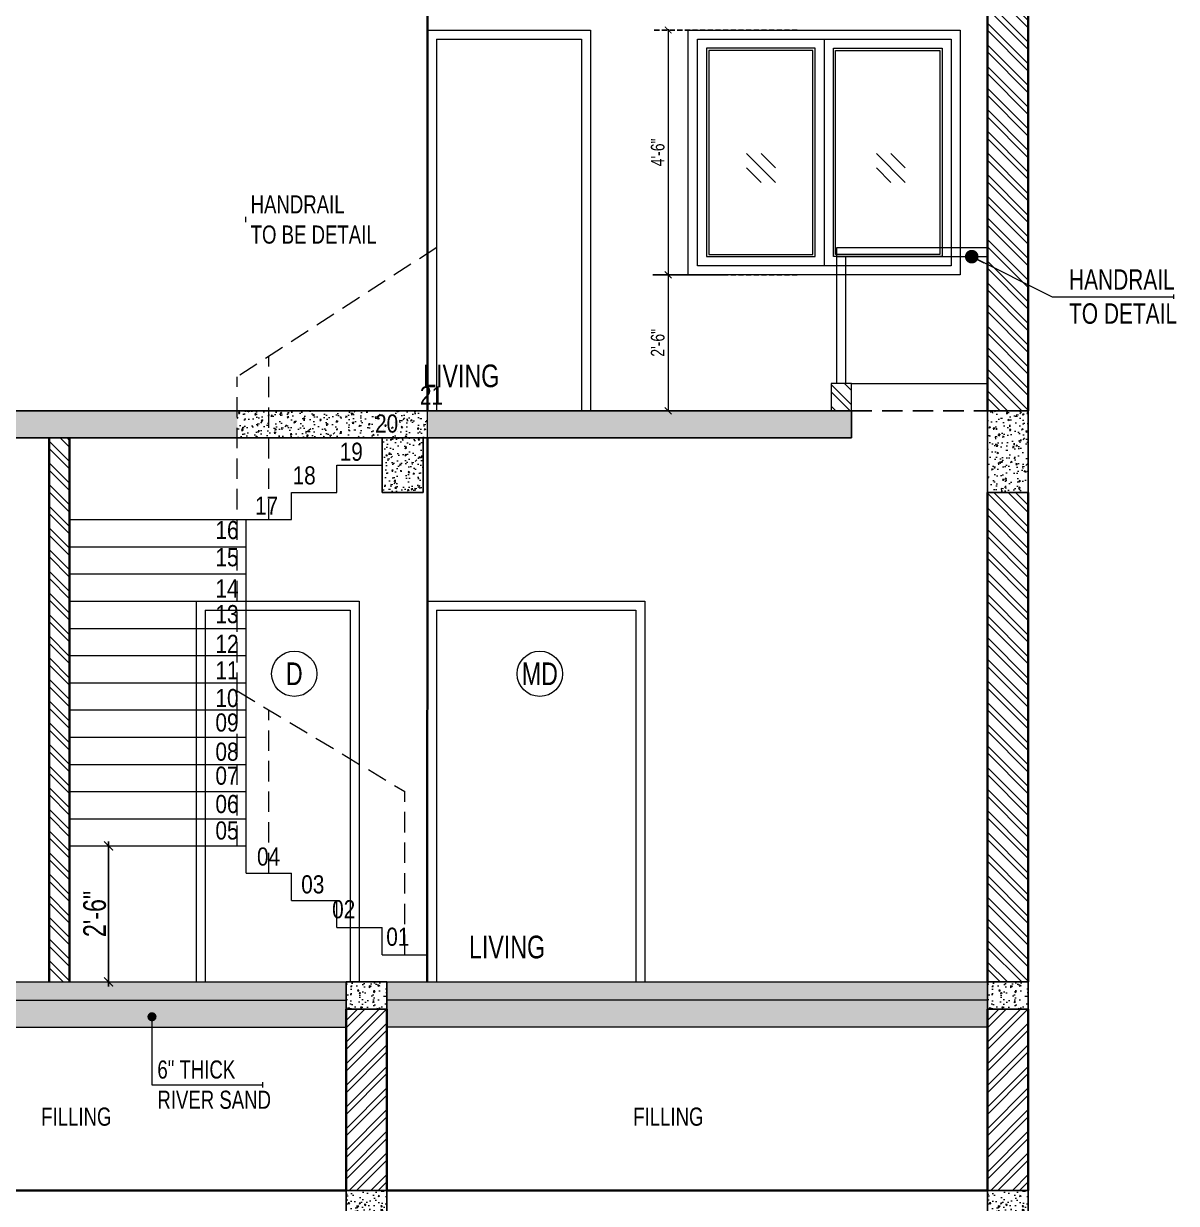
# Model space of a CAD drawing. Header units: inches. Extents: x 3365147 to 3374664, y 1380917 to 1384908.
# Drawn here: x 3372877.2 to 3373131.4, y 1382701.7 to 1382962 of the extents above; entities that cross this region are included whole.
import ezdxf
from ezdxf.enums import TextEntityAlignment as Align

# ---------------------------------------------------------------- set-up
doc = ezdxf.new("R2010")
doc.units = ezdxf.units.IN
doc.header["$LTSCALE"] = 18
doc.header["$MEASUREMENT"] = 0
doc.header["$PDSIZE"] = -1
for name, pattern in [('CONTINOUS', [0]), ('HIDDEN', [0.375, 0.25, -0.125]), ('HIDDEN2', [0.1875, 0.125, -0.0625])]:
    doc.linetypes.add(name, pattern=pattern)
for name, color, linetype, lineweight in [('CONCRETE-00_BC', 46, 'Continuous', 25), ('CONCRETE-HATCH_BC', 43, 'Continuous', 5), ('COUNTING TEXT_BC', 2, 'Continuous', 20), ('DIM-04_BC', 3, 'Continuous', 9), ('DOOR-00_BC', 30, 'Continuous', 18), ('GLASS-00_BC', 140, 'Continuous', 18), ('JOINERY TEXT BORDER_BC', 60, 'Continuous', 9), ('JOINERY TEXT_BC', 220, 'Continuous', 15), ('LEVEL-00 DIM_BC', 3, 'Continuous', 9), ('NATURAL GROUND LEVEL_BC', 33, 'Continuous', 30), ('PCC-00_BC', 1, 'Continuous', 20), ('PCC-HATCH_BC', 4, 'Continuous', 5), ('RIVER SAND-00_BC', 3, 'Continuous', 18), ('RIVER SAND-HATCH_BC', 254, 'Continuous', 5), ('STAIR-00_BC', 170, 'Continuous', 20), ('STEPS-HANDRAIL-00_BC', 3, 'Continuous', 18), ('TEXT-00_ROOM_BC', 232, 'Continuous', 25), ('TEXT-02 _BC', 3, 'CONTINOUS', 18), ('TEXT-02_ARROW_BC', 4, 'Continuous', 13), ('WALL-00_BC', 7, 'Continuous', 30), ('WALL-06_BC', 9, 'Continuous', 9), ('WALL-9 inch BRICK HATCH_BC', 22, 'Continuous', 0), ('WALL-HANDRAIL-00_BC', 185, 'Continuous', 15), ('WINDOWS-00_BC', 30, 'Continuous', 18), ('WINDOWS-SHUTTER_BC', 40, 'Continuous', 9)]:
    doc.layers.add(name, color=color, linetype=linetype, lineweight=lineweight)
doc.styles.add('BC-WALL_DIM', font='swisscl.ttf')
doc.styles.add('BC_ROOM _DIM', font='swisscl.ttf')
doc.styles.add('DIM_BC', font='swisscl.ttf')
doc.styles.add('WD Room text', font='swisscl.ttf')
doc.dimstyles.new('BC-RD1', dxfattribs={"dimtxt": 5, "dimasz": 2, "dimexe": 4.5, "dimexo": 0, "dimgap": 0.5, "dimtad": 1, "dimzin": 3, "dimdsep": 46, "dimlunit": 4, "dimtxsty": 'BC_ROOM _DIM', "dimblk": 'ARCHTICK', "dimcen": 0, "dimdle": 1, "dimse1": 1, "dimse2": 1, "dimclrd": 252, "dimclre": 4, "dimclrt": 256, "dimadec": 0, "dimazin": 0, "dimtfac": 0.5, "dimtix": 1, "dimtofl": 0, "dimtmove": 2, "dimatfit": 3, "dimfxl": 0, "dimfrac": 1, "dimtolj": 1, "dimtzin": 1, "dimarcsym": 0})
doc.dimstyles.new('DIM_BC', dxfattribs={"dimtxt": 4, "dimasz": 2, "dimexe": 4.5, "dimexo": 0, "dimgap": 1, "dimtad": 1, "dimdec": 4, "dimzin": 3, "dimdsep": 46, "dimlunit": 4, "dimtxsty": 'DIM_BC', "dimblk": 'ARCHTICK', "dimcen": 0.0625, "dimdle": 0.25, "dimse1": 1, "dimse2": 1, "dimclrd": 7, "dimclre": 4, "dimclrt": 256, "dimadec": 0, "dimazin": 0, "dimtfac": 0.5, "dimtdec": 4, "dimtix": 1, "dimtofl": 0, "dimtmove": 2, "dimatfit": 2, "dimfxl": 0, "dimfrac": 1, "dimtolj": 1, "dimtzin": 1, "dimlwd": -1, "dimarcsym": 0})
doc.dimstyles.new('WALL DIM-02_BC', dxfattribs={"dimtxt": 4, "dimasz": 2, "dimexe": 4.5, "dimexo": 0, "dimgap": 1, "dimtad": 1, "dimdec": 1, "dimzin": 0, "dimdsep": 46, "dimlunit": 4, "dimtxsty": 'BC-WALL_DIM', "dimblk": 'ARCHTICK', "dimcen": 0.0625, "dimdle": 0.25, "dimse1": 1, "dimse2": 1, "dimclrd": 7, "dimclre": 4, "dimclrt": 256, "dimadec": 0, "dimazin": 0, "dimtfac": 0.5, "dimtdec": 1, "dimtix": 1, "dimtofl": 0, "dimtmove": 2, "dimatfit": 2, "dimfxl": 0, "dimfrac": 1, "dimtolj": 1, "dimtzin": 1, "dimlwd": -1, "dimarcsym": 0})
pattern_1 = [(230, (-3594.1573, -1459.2834), (-3.586300913, 0.313760675), [0.375, -4.125]), (175, (-3594.1573, -1459.2834), (0.693756668, -3.7609606685), [0.3, -3.3]), (280.45144446, (-3594.4562, -1459.2573), (-2.8925442336, -3.447199955), [0.31870096, -3.50571056]), (226.1842, (-3594.1573, -1460.2834), (-5.3362066534, 0.827596404), [0.5625, -6.1875]), (276.63563549, (-3594.602, -1460.2145), (-4.673309728, -4.870593004), [0.47805171, -5.2585688]), (171.18416399, (-3594.1573, -1460.2834), (-4.673309725, -4.870593001), [0.45, -4.950000005]), (201, (-3594.6573, -1460.0334), (-2.9845352606, 2.0130944533), [0.375, -4.125]), (146, (-3594.6573, -1460.0334), (-1.2165766596, -3.6257502252), [0.3, -3.3]), (251.45144474, (-3594.906, -1459.8657), (-4.2011118836, -1.612655764), [0.31870095, -3.50571056]), (217.5, (-3594.1573, -1459.2834), (-0.0607992766, -1.66446926916), [0, -3.26, 0, -3.35, 0, -3.3125]), (187.5, (-3594.1573, -1459.2834), (-1.3153476872, -1.9720585594), [0, -1.91, 0, -3.185, 0, -1.2625]), (147.5, (-3593.0423, -1459.2834), (-2.66911218086, 0.11277435867), [0, -1.25, 0, -3.9, 0, -5.175]), (137.5, (-3592.5423, -1459.2834), (-2.9159308467, -0.5005249117), [0, -1.625, 0, -2.59, 0, -3.675])]
pattern_2 = [(230, (0, 0), (-3.586300913, 0.313760675), [0.375, -4.125]), (175, (0, 0), (0.693756668, -3.7609606685), [0.3, -3.3]), (280.45144446, (-0.299, 0.026), (-2.8925442336, -3.447199955), [0.31870096, -3.50571056]), (226.1842, (-1e-16, -1), (-5.3362066534, 0.827596404), [0.5625, -6.1875]), (276.63563549, (-0.4447, -0.931), (-4.673309728, -4.870593004), [0.47805171, -5.2585688]), (171.18416399, (-1e-16, -1), (-4.673309725, -4.870593001), [0.45, -4.950000005]), (201, (-0.5, -0.75), (-2.9845352606, 2.0130944533), [0.375, -4.125]), (146, (-0.5, -0.75), (-1.2165766596, -3.6257502252), [0.3, -3.3]), (251.45144474, (-0.7487, -0.5822), (-4.2011118836, -1.612655764), [0.31870095, -3.50571056]), (217.5, (0, 0), (-0.0607992766, -1.66446926916), [0, -3.26, 0, -3.35, 0, -3.3125]), (187.5, (0, 0), (-1.3153476872, -1.9720585594), [0, -1.91, 0, -3.185, 0, -1.2625]), (147.5, (1.115, -1e-16), (-2.66911218086, 0.11277435867), [0, -1.25, 0, -3.9, 0, -5.175]), (137.5, (1.615, -2e-16), (-2.9159308467, -0.5005249117), [0, -1.625, 0, -2.59, 0, -3.675])]

# ---------------------------------------------------------------- blocks, each defined once
blk = doc.blocks.new('ARCHTICK')
at = {"color": 0, "const_width": 0.15}
blk.add_lwpolyline([(-0.5, -0.5), (0.5, 0.5)], dxfattribs=at)
blk = doc.blocks.new('*D990')
at = {"layer": 'Defpoints', "color": 0, "ltscale": 0.5, "transparency": 16777216}
for p in [(3373047.77, 1382960.58), (3373019.33, 1382906.58), (3373047.77, 1382906.58)]:
    blk.add_point(p, dxfattribs=at)
at = {"layer": 'DIM-04_BC', "color": 7, "ltscale": 0.5, "transparency": 16777216}
blk.add_line((3373019.33, 1382960.77), (3373019.33, 1382906.39), dxfattribs=at)
at = {"layer": 'DIM-04_BC', "color": 4, "linetype": 'HIDDEN2', "lineweight": -2, "ltscale": 0.5, "transparency": 16777216}
for p, q in [((3373047.77, 1382960.58), (3373015.95, 1382960.58)), ((3373047.77, 1382906.58), (3373015.95, 1382906.58))]:
    blk.add_line(p, q, dxfattribs=at)
at = {"layer": 'DIM-04_BC', "color": 7, "ltscale": 0.5, "transparency": 16777216, "xscale": 1.5, "yscale": 1.5, "zscale": 1.5}
for p, rotation in [((3373019.33, 1382960.58), 90), ((3373019.33, 1382906.58), 270)]:
    blk.add_blockref('ARCHTICK', p, dxfattribs=dict(at, rotation=rotation))
at = {"layer": 'DIM-04_BC', "ltscale": 0.5, "transparency": 16777216, "insert": (3373017.04, 1382933.58), "char_height": 3, "attachment_point": 5, "rotation": 90, "style": 'DIM_BC'}
blk.add_mtext('\\A1;4\'-6"', dxfattribs=at)
blk = doc.blocks.new('_ArchTick')
at = {"color": 0, "linetype": 'ByBlock', "const_width": 0.15}
blk.add_lwpolyline([(-0.5, -0.5), (0.5, 0.5)], dxfattribs=at)
blk = doc.blocks.new('*D991')
at = {"layer": 'Defpoints', "color": 0, "ltscale": 0.5, "transparency": 16777216}
for p in [(3373031.68, 1382906.58), (3373019.33, 1382876.58), (3373043.68, 1382876.58)]:
    blk.add_point(p, dxfattribs=at)
at = {"layer": 'DIM-04_BC', "color": 4, "linetype": 'HIDDEN2', "lineweight": -2, "ltscale": 0.5, "transparency": 16777216}
for p, q in [((3373031.68, 1382906.58), (3373015.95, 1382906.58)), ((3373043.68, 1382876.58), (3373015.95, 1382876.58))]:
    blk.add_line(p, q, dxfattribs=at)
at = {"layer": 'DIM-04_BC', "color": 7, "ltscale": 0.5, "transparency": 16777216}
blk.add_line((3373019.33, 1382906.77), (3373019.33, 1382876.39), dxfattribs=at)
at = {"layer": 'DIM-04_BC', "color": 7, "ltscale": 0.5, "transparency": 16777216, "xscale": 1.5, "yscale": 1.5, "zscale": 1.5}
for p, rotation in [((3373019.33, 1382906.58), 90), ((3373019.33, 1382876.58), 270)]:
    blk.add_blockref('ARCHTICK', p, dxfattribs=dict(at, rotation=rotation))
at = {"layer": 'DIM-04_BC', "ltscale": 0.5, "transparency": 16777216, "insert": (3373017.04, 1382891.58), "char_height": 3, "attachment_point": 5, "rotation": 90, "style": 'DIM_BC'}
blk.add_mtext('\\A1;2\'-6"', dxfattribs=at)
blk = doc.blocks.new('*U836')
at = {"layer": 'JOINERY TEXT BORDER_BC'}
blk.add_circle((0, 0), 5, dxfattribs=at)
at = {"style": 'WD Room text'}
blk.add_attdef('JOINERY_TEXT', text='', height=6, dxfattribs=at).set_placement((0, 0), align=Align.MIDDLE_CENTER)
blk = doc.blocks.new('*D1865')
at = {"layer": 'Defpoints', "color": 0, "transparency": 16777216}
for p in [(3372900.05, 1382780.58), (3372895.9, 1382750.58), (3372900.05, 1382750.58)]:
    blk.add_point(p, dxfattribs=at)
at = {"layer": 'LEVEL-00 DIM_BC', "color": 252, "lineweight": -2, "transparency": 16777216}
blk.add_line((3372895.9, 1382781.58), (3372895.9, 1382749.58), dxfattribs=at)
at = {"layer": 'LEVEL-00 DIM_BC', "color": 252, "lineweight": -2, "transparency": 16777216, "xscale": 2, "yscale": 2, "zscale": 2}
for p, rotation in [((3372895.9, 1382780.58), 90), ((3372895.9, 1382750.58), 270)]:
    blk.add_blockref('ARCHTICK', p, dxfattribs=dict(at, rotation=rotation))
at = {"layer": 'LEVEL-00 DIM_BC', "transparency": 16777216, "insert": (3372892.84, 1382765.58), "char_height": 5, "attachment_point": 5, "rotation": 90, "style": 'BC_ROOM _DIM'}
blk.add_mtext('\\A1;2\'-6"', dxfattribs=at)

msp = doc.modelspace()

# ---------------------------------------------------------------- hatches: boundary and pattern name
at = {"layer": 'CONCRETE-HATCH_BC', "transparency": 33554687}
h = msp.add_hatch(dxfattribs=at)
h.set_pattern_fill('AR-CONC', color=256, scale=0.5, angle=180, style=0)
h.set_pattern_definition(pattern_1)
h.paths.add_polyline_path([(3372966.26499, 1382876.58051), (3372931.21243, 1382876.58051), (3372931.21243, 1382870.58051), (3372966.26499, 1382870.58051)])
h.paths.add_polyline_path([(3372931.21243, 1382876.58051), (3372924.26499, 1382876.58051), (3372924.26499, 1382870.58051), (3372931.21243, 1382870.58051)])
h.paths.add_polyline_path([(3372956.27269, 1382869.57271), (3372963.36956, 1382869.57271), (3372963.36956, 1382877.90013), (3372956.27269, 1382877.90013)], flags=9)
h = msp.add_hatch(dxfattribs=at)
h.set_pattern_fill('AR-CONC', color=256, scale=0.5, angle=180, style=0)
h.set_pattern_definition(pattern_1)
h.paths.add_polyline_path([(3372924.26499, 1382876.58051), (3372819.76499, 1382876.58051), (3372819.76499, 1382858.58051), (3372828.79242, 1382858.58051), (3372828.79242, 1382870.58051), (3372924.26499, 1382870.58051)])
h = msp.add_hatch(dxfattribs=at)
h.set_pattern_fill('AR-CONC', color=256, scale=0.5, angle=180, style=0)
h.set_pattern_definition(pattern_2)
h.paths.add_polyline_path([(3373059.76499, 1382876.58051), (3372966.26499, 1382876.58051), (3372966.26499, 1382870.58051), (3373059.76499, 1382870.58051)])
h = msp.add_hatch(dxfattribs=at)
h.set_pattern_fill('AR-CONC', color=256, scale=0.5, angle=180, style=0)
h.set_pattern_definition(pattern_1)
h.paths.add_polyline_path([(3373098.76499, 1382876.58051), (3373089.76499, 1382876.58051), (3373089.76499, 1382858.58051), (3373098.76499, 1382858.58051)])
h = msp.add_hatch(dxfattribs=at)
h.set_pattern_fill('AR-CONC', color=256, scale=0.5, angle=180, style=0)
h.set_pattern_definition(pattern_2)
h.paths.add_polyline_path([(3372965.26499, 1382870.58051), (3372956.26499, 1382870.58051), (3372956.26499, 1382858.58051), (3372965.26499, 1382858.58051)])
h = msp.add_hatch(dxfattribs=at)
h.set_pattern_fill('AR-CONC', color=256, scale=0.5, angle=180, style=0)
h.set_pattern_definition([(230, (3392450.4878, 1392669.0113), (-3.5863009, 0.31376067), [0.375, -4.125]), (175, (3392450.4878, 1392669.0113), (0.69375667, -3.76096067), [0.3, -3.3]), (280.451444, (3392450.189, 1392669.0374), (-2.89254423, -3.44719995), [0.31870096, -3.50571056]), (226.1842, (3392450.4878, 1392668.0113), (-5.33620665, 0.8275964), [0.5625, -6.1875]), (276.635635, (3392450.043, 1392668.08), (-4.6733097, -4.870593), [0.4780517, -5.2585688]), (171.184164, (3392450.488, 1392668.011), (-4.6733097, -4.870593), [0.45, -4.95]), (201, (3392449.9878, 1392668.2613), (-2.98453526, 2.01309445), [0.375, -4.125]), (146, (3392449.9878, 1392668.2613), (-1.21657666, -3.6257502), [0.3, -3.3]), (251.451445, (3392449.739, 1392668.429), (-4.2011119, -1.61265576), [0.31870095, -3.50571056]), (217.5, (3392450.4878, 1392669.0113), (-0.06079928, -1.66446927), [0, -3.26, 0, -3.35, 0, -3.3125]), (187.5, (3392450.4878, 1392669.0113), (-1.31534769, -1.97205856), [0, -1.91, 0, -3.185, 0, -1.2625]), (147.5, (3392451.6028, 1392669.0113), (-2.66911218, 0.11277436), [0, -1.25, 0, -3.9, 0, -5.175]), (137.5, (3392452.1028, 1392669.0113), (-2.91593085, -0.5005249), [0, -1.625, 0, -2.59, 0, -3.675])])
h.paths.add_polyline_path([(3372948.29242, 1382750.58051), (3372957.29242, 1382750.58051), (3372957.29242, 1382744.58051), (3372948.29242, 1382744.58051)])
h = msp.add_hatch(dxfattribs=at)
h.set_pattern_fill('AR-CONC', color=256, scale=0.5, angle=180, style=0)
h.set_pattern_definition([(230, (3392591.9603, 1392669.0113), (-3.5863009, 0.31376067), [0.375, -4.125]), (175, (3392591.9603, 1392669.0113), (0.69375667, -3.76096067), [0.3, -3.3]), (280.451444, (3392591.6615, 1392669.0374), (-2.89254423, -3.44719995), [0.31870096, -3.50571056]), (226.1842, (3392591.9603, 1392668.0113), (-5.33620665, 0.8275964), [0.5625, -6.1875]), (276.635635, (3392591.5157, 1392668.08), (-4.6733097, -4.870593), [0.4780517, -5.2585688]), (171.184164, (3392591.9603, 1392668.011), (-4.6733097, -4.870593), [0.45, -4.95]), (201, (3392591.4603, 1392668.2613), (-2.98453526, 2.01309445), [0.375, -4.125]), (146, (3392591.4603, 1392668.2613), (-1.21657666, -3.6257502), [0.3, -3.3]), (251.451445, (3392591.2116, 1392668.429), (-4.2011119, -1.61265576), [0.31870095, -3.50571056]), (217.5, (3392591.9603, 1392669.0113), (-0.06079928, -1.66446927), [0, -3.26, 0, -3.35, 0, -3.3125]), (187.5, (3392591.9603, 1392669.0113), (-1.31534769, -1.97205856), [0, -1.91, 0, -3.185, 0, -1.2625]), (147.5, (3392593.0753, 1392669.0113), (-2.66911218, 0.11277436), [0, -1.25, 0, -3.9, 0, -5.175]), (137.5, (3392593.5753, 1392669.0113), (-2.91593085, -0.5005249), [0, -1.625, 0, -2.59, 0, -3.675])])
h.paths.add_polyline_path([(3373089.76499, 1382750.58051), (3373098.76499, 1382750.58051), (3373098.76499, 1382744.58051), (3373089.76499, 1382744.58051)])
h = msp.add_hatch(dxfattribs=at)
h.set_pattern_fill('AR-CONC', color=256, scale=0.5, angle=180, style=0)
h.set_pattern_definition([(230, (3392956.802, 1392659.0113), (-3.5863009, 0.31376067), [0.375, -4.125]), (175, (3392956.802, 1392659.0113), (0.69375667, -3.76096067), [0.3, -3.3]), (280.451444, (3392956.5033, 1392659.0374), (-2.89254423, -3.44719995), [0.31870096, -3.50571056]), (226.1842, (3392956.802, 1392658.0113), (-5.33620665, 0.8275964), [0.5625, -6.1875]), (276.635635, (3392956.3575, 1392658.08), (-4.6733097, -4.870593), [0.4780517, -5.2585688]), (171.184164, (3392956.802, 1392658.011), (-4.6733097, -4.870593), [0.45, -4.95]), (201, (3392956.302, 1392658.2613), (-2.98453526, 2.01309445), [0.375, -4.125]), (146, (3392956.302, 1392658.2613), (-1.21657666, -3.6257502), [0.3, -3.3]), (251.451445, (3392956.0534, 1392658.429), (-4.2011119, -1.61265576), [0.31870095, -3.50571056]), (217.5, (3392956.8021, 1392659.0113), (-0.06079928, -1.66446927), [0, -3.26, 0, -3.35, 0, -3.3125]), (187.5, (3392956.8021, 1392659.0113), (-1.31534769, -1.97205856), [0, -1.91, 0, -3.185, 0, -1.2625]), (147.5, (3392957.9171, 1392659.0113), (-2.66911218, 0.11277436), [0, -1.25, 0, -3.9, 0, -5.175]), (137.5, (3392958.4171, 1392659.0113), (-2.91593085, -0.5005249), [0, -1.625, 0, -2.59, 0, -3.675])])
h.paths.add_polyline_path([(3372948.29242, 1382704.58051), (3372957.29242, 1382704.58051), (3372957.29242, 1382686.58051), (3372948.29242, 1382686.58051)])
h = msp.add_hatch(dxfattribs=at)
h.set_pattern_fill('AR-CONC', color=256, scale=0.5, angle=180, style=0)
h.set_pattern_definition([(230, (3393098.2747, 1392659.0113), (-3.5863009, 0.31376067), [0.375, -4.125]), (175, (3393098.2747, 1392659.0113), (0.69375667, -3.76096067), [0.3, -3.3]), (280.451444, (3393097.976, 1392659.0374), (-2.89254423, -3.44719995), [0.31870096, -3.50571056]), (226.1842, (3393098.2747, 1392658.0113), (-5.33620665, 0.8275964), [0.5625, -6.1875]), (276.635635, (3393097.83, 1392658.08), (-4.6733097, -4.870593), [0.4780517, -5.2585688]), (171.184164, (3393098.2747, 1392658.011), (-4.6733097, -4.870593), [0.45, -4.95]), (201, (3393097.7747, 1392658.2613), (-2.98453526, 2.01309445), [0.375, -4.125]), (146, (3393097.7747, 1392658.2613), (-1.21657666, -3.6257502), [0.3, -3.3]), (251.451445, (3393097.526, 1392658.429), (-4.2011119, -1.61265576), [0.31870095, -3.50571056]), (217.5, (3393098.2747, 1392659.0113), (-0.06079928, -1.66446927), [0, -3.26, 0, -3.35, 0, -3.3125]), (187.5, (3393098.2747, 1392659.0113), (-1.31534769, -1.97205856), [0, -1.91, 0, -3.185, 0, -1.2625]), (147.5, (3393099.3897, 1392659.0113), (-2.66911218, 0.11277436), [0, -1.25, 0, -3.9, 0, -5.175]), (137.5, (3393099.8897, 1392659.0113), (-2.91593085, -0.5005249), [0, -1.625, 0, -2.59, 0, -3.675])])
h.paths.add_polyline_path([(3373089.76499, 1382704.58051), (3373098.76499, 1382704.58051), (3373098.76499, 1382686.58051), (3373089.76499, 1382686.58051)])
at = {"layer": 'PCC-HATCH_BC', "transparency": 33554687}
h = msp.add_hatch(dxfattribs=at)
h.set_pattern_fill('AR-CONC', color=256, scale=0.5)
h.set_pattern_definition([(50, (3348268.7344, 1419137.332), (3.58630091, -0.31376067), [0.375, -4.125]), (355, (3348268.7344, 1419137.332), (-0.69375667, 3.76096067), [0.3, -3.3]), (100.4514445, (3348269.0332, 1419137.306), (2.89254423, 3.44719995), [0.31870096, -3.50571056]), (46.1842, (3348268.7344, 1419138.332), (5.33620665, -0.8275964), [0.5625, -6.1875]), (96.635635, (3348269.179, 1419138.263), (4.6733097, 4.870593), [0.4780517, -5.2585688]), (351.184164, (3348268.7344, 1419138.332), (4.6733097, 4.870593), [0.45, -4.95]), (21, (3348269.2344, 1419138.082), (2.98453526, -2.01309445), [0.375, -4.125]), (326, (3348269.2344, 1419138.082), (1.21657666, 3.62575023), [0.3, -3.3]), (71.451445, (3348269.483, 1419137.9143), (4.20111188, 1.61265576), [0.31870095, -3.50571056]), (37.5, (3348268.7344, 1419137.3321), (0.060799277, 1.66446927), [0, -3.26, 0, -3.35, 0, -3.3125]), (7.5, (3348268.7344, 1419137.3321), (1.31534769, 1.97205856), [0, -1.91, 0, -3.185, 0, -1.2625]), (327.5, (3348267.6194, 1419137.3321), (2.66911218, -0.11277436), [0, -1.25, 0, -3.9, 0, -5.175]), (317.5, (3348267.1194, 1419137.332), (2.91593085, 0.50052491), [0, -1.625, 0, -2.59, 0, -3.675])])
h.paths.add_polyline_path([(3372828.76499, 1382750.58051), (3372948.29242, 1382750.58051), (3372948.29242, 1382746.58051), (3372828.76499, 1382746.58051)])
h = msp.add_hatch(dxfattribs=at)
h.set_pattern_fill('AR-CONC', color=256, scale=0.5)
h.set_pattern_definition([(50, (0, 0), (3.586300913, -0.313760675), [0.375, -4.125]), (355, (0, 0), (-0.693756668, 3.7609606685), [0.3, -3.3]), (100.45144446, (0.299, -0.026), (2.8925442336, 3.447199955), [0.31870096, -3.50571056]), (46.1842, (0, 1), (5.3362066534, -0.827596404), [0.5625, -6.1875]), (96.63563549, (0.4447, 0.931), (4.673309728, 4.870593004), [0.47805171, -5.2585688]), (351.18416399, (0, 1), (4.673309725, 4.870593001), [0.45, -4.950000005]), (21, (0.5, 0.75), (2.9845352606, -2.0130944533), [0.375, -4.125]), (326, (0.5, 0.75), (1.2165766596, 3.6257502252), [0.3, -3.3]), (71.45144474, (0.7487, 0.5822), (4.2011118836, 1.612655764), [0.31870095, -3.50571056]), (37.5, (0, 0), (0.0607992766, 1.66446926916), [0, -3.26, 0, -3.35, 0, -3.3125]), (7.5, (0, 0), (1.3153476872, 1.9720585594), [0, -1.91, 0, -3.185, 0, -1.2625]), (327.5, (-1.115, 0), (2.66911218086, -0.11277435867), [0, -1.25, 0, -3.9, 0, -5.175]), (317.5, (-1.615, 0), (2.9159308467, 0.5005249117), [0, -1.625, 0, -2.59, 0, -3.675])])
h.paths.add_polyline_path([(3373089.76499, 1382750.58051), (3372957.29242, 1382750.58051), (3372957.29242, 1382746.58051), (3373089.76499, 1382746.58051)])
at = {"layer": 'RIVER SAND-HATCH_BC', "transparency": 33554687}
h = msp.add_hatch(dxfattribs=at)
h.set_pattern_fill('AR-SAND', color=256)
h.set_pattern_definition([(37.5, (3348268.7344, 1419137.3321), (-0.06299336, 1.92682377), [0, -1.52, 0, -1.7, 0, -1.625]), (7.5, (3348268.7344, 1419137.332), (1.7697767, 2.82214607), [0, -0.82, 0, -1.37, 0, -0.525]), (327.5, (3348267.5044, 1419137.3321), (3.11414186, 0.005659054), [0, -0.5, 0, -1.8, 0, -2.35]), (317.5, (3348267.5044, 1419137.332), (3.0061266, 0.87767556), [0, -0.25, 0, -1.18, 0, -1.35])])
h.paths.add_polyline_path([(3372828.76499, 1382746.58051), (3372948.29242, 1382746.58051), (3372948.29242, 1382740.58051), (3372828.76499, 1382740.58051)])
h = msp.add_hatch(dxfattribs=at)
h.set_pattern_fill('AR-SAND', color=256)
h.set_pattern_definition([(37.5, (23455.9155, 11160.7711), (-0.0629933581, 1.926823769), [0, -1.52, 0, -1.7, 0, -1.625]), (7.5, (23455.9155, 11160.771), (1.7697767053, 2.8221460652), [0, -0.82, 0, -1.37, 0, -0.525]), (327.5, (23454.6855, 11160.7711), (3.11414186175, 0.0056590535), [0, -0.5, 0, -1.8, 0, -2.35]), (317.5, (23454.6855, 11160.771), (3.0061266046, 0.877675565), [0, -0.25, 0, -1.18, 0, -1.35])])
h.paths.add_polyline_path([(3373089.76499, 1382744.58051), (3373089.76499, 1382746.58051), (3372957.29242, 1382746.58051), (3372957.29242, 1382744.58051), (3372957.29242, 1382740.58051), (3373089.76499, 1382740.58051)])
at = {"layer": 'WALL-9 inch BRICK HATCH_BC', "transparency": 33554687}
h = msp.add_hatch(dxfattribs=at)
h.set_pattern_fill('ANSI32', color=256, scale=9, angle=90)
h.set_pattern_definition([(135, (-2172.0493, 252.995), (-2.3864853865, -2.3864853865), []), (135, (-2172.0493, 254.586), (-2.3864853865, -2.3864853865), [])])
h.paths.add_polyline_path([(3373098.76499, 1382984.58051), (3373089.76499, 1382984.58051), (3373089.76499, 1382876.58051), (3373098.76499, 1382876.58051)])
h = msp.add_hatch(dxfattribs=at)
h.set_pattern_fill('ANSI32', color=256, scale=9, angle=90)
h.paths.add_polyline_path([(3373059.76499, 1382882.58051), (3373055.26499, 1382882.58051), (3373055.26499, 1382876.58051), (3373059.76499, 1382876.58051)])
h = msp.add_hatch(dxfattribs=at)
h.set_pattern_fill('ANSI32', color=256, scale=9, angle=90)
h.set_pattern_definition([(135, (-3594.1573, -1459.2834), (-2.3864853865, -2.3864853865), []), (135, (-3594.1573, -1457.6924), (-2.3864853865, -2.3864853865), [])])
h.paths.add_polyline_path([(3372887.26499, 1382870.58051), (3372882.76499, 1382870.58051), (3372882.76499, 1382750.58051), (3372887.26499, 1382750.58051)])
h = msp.add_hatch(dxfattribs=at)
h.set_pattern_fill('ANSI32', color=256, scale=9, angle=90)
h.set_pattern_definition([(135, (-2172.0493, 126.995), (-2.3864853865, -2.3864853865), []), (135, (-2172.0493, 128.586), (-2.3864853865, -2.3864853865), [])])
h.paths.add_polyline_path([(3373098.76499, 1382858.58051), (3373089.76499, 1382858.58051), (3373089.76499, 1382750.58051), (3373098.76499, 1382750.58051)])
h = msp.add_hatch(dxfattribs=at)
h.set_pattern_fill('ANSI32', color=256, scale=9)
h.set_pattern_definition([(45, (3392751.302, 1392560.0113), (-2.3864854, 2.3864854), []), (45, (3392752.893, 1392560.0113), (-2.3864854, 2.3864854), [])])
h.paths.add_polyline_path([(3372948.29242, 1382744.58051), (3372957.29242, 1382744.58051), (3372957.29242, 1382704.58051), (3372948.29242, 1382704.58051)])
h = msp.add_hatch(dxfattribs=at)
h.set_pattern_fill('ANSI32', color=256, scale=9)
h.set_pattern_definition([(45, (3392892.7747, 1392560.0113), (-2.3864854, 2.3864854), []), (45, (3392894.3657, 1392560.0113), (-2.3864854, 2.3864854), [])])
h.paths.add_polyline_path([(3373089.76499, 1382744.58051), (3373098.76499, 1382744.58051), (3373098.76499, 1382704.58051), (3373089.76499, 1382704.58051)])

# ---------------------------------------------------------------- linework, layer by layer
at = {"layer": 'CONCRETE-00_BC', "transparency": 33554687}
for p, q in [((3372819.76499, 1382876.58051), (3372966.26499, 1382876.58051)), ((3372966.26499, 1382876.58051), (3373059.76499, 1382876.58051)), ((3373059.76499, 1382876.58051), (3373059.76499, 1382870.58051)), ((3373089.76499, 1382858.58051), (3373089.76499, 1382876.58051)), ((3373089.76499, 1382876.58051), (3373098.76499, 1382876.58051)), ((3373098.76499, 1382858.58051), (3373098.76499, 1382876.58051)), ((3372828.79242, 1382870.58051), (3372966.26499, 1382870.58051)), ((3372956.26499, 1382858.58051), (3372956.26499, 1382870.58051)), ((3372965.26499, 1382858.58051), (3372965.26499, 1382870.58051)), ((3373059.76499, 1382870.58051), (3372966.26499, 1382870.58051)), ((3372956.26499, 1382858.58051), (3372965.26499, 1382858.58051)), ((3373089.76499, 1382858.58051), (3373098.76499, 1382858.58051)), ((3372948.29242, 1382750.58051), (3372957.29242, 1382750.58051)), ((3372948.29242, 1382744.58051), (3372948.29242, 1382750.58051)), ((3372957.29242, 1382744.58051), (3372957.29242, 1382750.58051)), ((3373089.76499, 1382750.58051), (3373098.76499, 1382750.58051)), ((3373089.76499, 1382744.58051), (3373089.76499, 1382750.58051)), ((3373098.76499, 1382744.58051), (3373098.76499, 1382750.58051)), ((3372948.29242, 1382744.58051), (3372957.29242, 1382744.58051)), ((3373089.76499, 1382744.58051), (3373098.76499, 1382744.58051))]:
    msp.add_line(p, q, dxfattribs=at)
at = {"layer": 'CONCRETE-00_BC', "linetype": 'HIDDEN', "transparency": 33554687}
msp.add_line((3373059.76499, 1382876.58051), (3373089.76499, 1382876.58051), dxfattribs=at)
at = {"layer": 'CONCRETE-00_BC', "transparency": 33554687}
for points in [[(3372948.29242, 1382704.58051), (3372957.29242, 1382704.58051), (3372957.29242, 1382686.58051), (3372948.29242, 1382686.58051)], [(3373089.76499, 1382704.58051), (3373098.76499, 1382704.58051), (3373098.76499, 1382686.58051), (3373089.76499, 1382686.58051)]]:
    msp.add_lwpolyline(points, close=True, dxfattribs=at)
at = {"layer": 'DOOR-00_BC'}
for p, q in [((3372966.20055, 1382960.58051), (3372966.20055, 1382876.58051)), ((3372966.20055, 1382960.58051), (3373002.20055, 1382960.58051)), ((3372968.20055, 1382958.58051), (3372968.20055, 1382876.58051)), ((3372968.20055, 1382958.58051), (3373000.20055, 1382958.58051)), ((3373000.20055, 1382958.58051), (3373000.20055, 1382876.58051)), ((3373002.20055, 1382960.58051), (3373002.20055, 1382876.58051)), ((3372915.20217, 1382834.58051), (3372915.20217, 1382750.58051)), ((3372915.20217, 1382834.58051), (3372951.20217, 1382834.58051)), ((3372951.20217, 1382834.58051), (3372951.20217, 1382750.58051)), ((3372966.20055, 1382834.58051), (3373014.20055, 1382834.58051)), ((3373014.20055, 1382834.58051), (3373014.20055, 1382750.58051)), ((3372917.20217, 1382832.58051), (3372949.20217, 1382832.58051)), ((3372917.20217, 1382832.58051), (3372917.20217, 1382750.58051)), ((3372949.20217, 1382832.58051), (3372949.20217, 1382750.58051)), ((3372968.20055, 1382832.58051), (3373012.20055, 1382832.58051)), ((3372968.20055, 1382832.58051), (3372968.20055, 1382750.58051)), ((3373012.20055, 1382832.58051), (3373012.20055, 1382750.58051))]:
    msp.add_line(p, q, dxfattribs=at)
at = {"layer": 'GLASS-00_BC', "transparency": 33554687}
for p, q in [((3373043.00079, 1382926.96618), (3373036.63683, 1382933.33014)), ((3373043.00079, 1382930.14816), (3373039.81881, 1382933.33014)), ((3373071.64016, 1382926.96618), (3373065.2762, 1382933.33014)), ((3373071.64016, 1382930.14816), (3373068.45818, 1382933.33014)), ((3373039.81881, 1382926.96618), (3373036.63683, 1382930.14816)), ((3373068.45818, 1382926.96618), (3373065.2762, 1382930.14816))]:
    msp.add_line(p, q, dxfattribs=at)
at = {"layer": 'NATURAL GROUND LEVEL_BC', "transparency": 33554687}
for p, q in [((3372948.29242, 1382704.58051), (3372828.76499, 1382704.58051)), ((3372957.29242, 1382704.58051), (3373089.76499, 1382704.58051))]:
    msp.add_line(p, q, dxfattribs=at)
at = {"layer": 'PCC-00_BC'}
for p, q in [((3372966.26499, 1382870.58051), (3372966.26499, 1382876.58051)), ((3372966.26499, 1382876.58051), (3372968.26499, 1382876.58051))]:
    msp.add_line(p, q, dxfattribs=at)
at = {"layer": 'PCC-00_BC', "transparency": 33554687}
for p, q in [((3372828.76499, 1382750.58051), (3372948.29242, 1382750.58051)), ((3372957.29242, 1382750.58051), (3373089.76499, 1382750.58051)), ((3372828.76499, 1382746.58051), (3372948.29242, 1382746.58051)), ((3373089.76499, 1382746.58051), (3372957.29242, 1382746.58051))]:
    msp.add_line(p, q, dxfattribs=at)
at = {"layer": 'RIVER SAND-00_BC', "transparency": 33554687}
for p, q in [((3372828.76499, 1382740.58051), (3372948.29242, 1382740.58051)), ((3373089.76499, 1382740.58051), (3372957.29242, 1382740.58051))]:
    msp.add_line(p, q, dxfattribs=at)
at = {"layer": 'STAIR-00_BC'}
for p, q in [((3372956.26499, 1382870.58051), (3372966.26499, 1382870.58051)), ((3372956.26499, 1382864.58051), (3372956.26499, 1382870.58051)), ((3372946.26499, 1382864.58051), (3372956.26499, 1382864.58051)), ((3372946.26499, 1382858.58051), (3372946.26499, 1382864.58051)), ((3372936.26499, 1382858.58051), (3372946.26499, 1382858.58051)), ((3372936.26499, 1382852.58051), (3372936.26499, 1382858.58051)), ((3372887.26499, 1382852.58051), (3372936.26499, 1382852.58051)), ((3372926.26499, 1382774.58051), (3372926.26499, 1382852.58051)), ((3372887.26499, 1382846.58051), (3372926.26499, 1382846.58051)), ((3372887.26499, 1382840.58051), (3372926.26499, 1382840.58051)), ((3372887.26499, 1382834.58051), (3372926.26499, 1382834.58051)), ((3372887.26499, 1382828.58051), (3372926.26499, 1382828.58051)), ((3372887.26499, 1382822.58051), (3372926.26499, 1382822.58051)), ((3372887.26499, 1382816.58051), (3372926.26499, 1382816.58051)), ((3372887.26499, 1382810.58051), (3372926.26499, 1382810.58051)), ((3372887.26499, 1382804.58051), (3372926.26499, 1382804.58051)), ((3372887.26499, 1382798.58051), (3372926.26499, 1382798.58051)), ((3372887.26499, 1382792.58051), (3372926.26499, 1382792.58051)), ((3372887.26499, 1382786.58051), (3372926.26499, 1382786.58051)), ((3372887.26499, 1382780.58051), (3372926.26499, 1382780.58051)), ((3372926.26499, 1382774.58051), (3372936.26499, 1382774.58051)), ((3372936.26499, 1382768.58051), (3372936.26499, 1382774.58051)), ((3372936.26499, 1382768.58051), (3372946.26499, 1382768.58051)), ((3372946.26499, 1382762.58051), (3372946.26499, 1382768.58051)), ((3372946.26499, 1382762.58051), (3372956.26499, 1382762.58051)), ((3372956.26499, 1382756.58051), (3372956.26499, 1382762.58051)), ((3372956.26499, 1382756.58051), (3372966.26499, 1382756.58051)), ((3372966.26499, 1382756.58051), (3372966.26499, 1382750.58051))]:
    msp.add_line(p, q, dxfattribs=at)
at = {"layer": 'STEPS-HANDRAIL-00_BC', "transparency": 33554687}
for p, q in [((3373056.51499, 1382912.58051), (3373089.76499, 1382912.58051)), ((3373056.51499, 1382882.58051), (3373056.51499, 1382912.58051)), ((3373056.51499, 1382910.58051), (3373089.76499, 1382910.58051)), ((3373058.51499, 1382882.58051), (3373058.51499, 1382910.58051))]:
    msp.add_line(p, q, dxfattribs=at)
at = {"layer": 'TEXT-02_ARROW_BC', "transparency": 33554687}
for p, q in [((3372926.07195, 1382919.36123), (3372926.07195, 1382918.16123)), ((3372929.95648, 1382727.29924), (3372929.95648, 1382728.49924))]:
    msp.add_line(p, q, dxfattribs=at)
at = {"layer": 'TEXT-02_ARROW_BC'}
msp.add_line((3373130.84052, 1382901.25131), (3373130.84052, 1382902.25131), dxfattribs=at)
at = {"layer": 'TEXT-02_ARROW_BC', "transparency": 33554687}
msp.add_lwpolyline([(3372958.15988, 1382905.76123, 0, 1.2, 0), (3372958.15988, 1382909.96123, 0, 0, 0), (3372958.15988, 1382918.76123, 0, 0, 0), (3372926.07195, 1382918.76123, 0, 0, 0)], format="xyseb", dxfattribs=at)
at = {"layer": 'WALL-00_BC', "transparency": 33554687}
for p, q in [((3372966.20055, 1382996.58051), (3372966.26499, 1382876.58051)), ((3372882.76499, 1382750.58051), (3372882.76499, 1382870.58051)), ((3372887.26499, 1382750.58051), (3372887.26499, 1382870.58051)), ((3372966.20055, 1382750.58051), (3372966.26499, 1382870.58051)), ((3372948.29242, 1382744.58051), (3372948.29242, 1382704.58051)), ((3372957.29242, 1382704.58051), (3372957.29242, 1382744.58051)), ((3373089.76499, 1382744.58051), (3373089.76499, 1382704.58051)), ((3373098.76499, 1382704.58051), (3373098.76499, 1382744.58051))]:
    msp.add_line(p, q, dxfattribs=at)
at = {"layer": 'WALL-00_BC'}
for p, q in [((3373089.76499, 1382876.58051), (3373089.76499, 1382984.58051)), ((3373098.76499, 1382876.58051), (3373098.76499, 1382984.58051)), ((3373089.76499, 1382750.58051), (3373089.76499, 1382858.58051)), ((3373098.76499, 1382750.58051), (3373098.76499, 1382858.58051))]:
    msp.add_line(p, q, dxfattribs=at)
at = {"layer": 'WALL-06_BC'}
for p, q in [((3373059.76499, 1382882.58051), (3373055.26499, 1382882.58051)), ((3373055.26499, 1382882.58051), (3373055.26499, 1382876.58051)), ((3373059.76499, 1382876.58051), (3373059.76499, 1382882.58051)), ((3373059.76499, 1382882.58051), (3373089.76499, 1382882.58051))]:
    msp.add_line(p, q, dxfattribs=at)
at = {"layer": 'WALL-HANDRAIL-00_BC', "linetype": 'HIDDEN', "transparency": 33554687}
for p, q in [((3372968.26499, 1382912.58051), (3372924.26499, 1382884.08045)), ((3372968.26499, 1382876.58051), (3372968.26499, 1382912.58051)), ((3372931.21243, 1382852.58051), (3372931.21243, 1382888.58051)), ((3372924.26499, 1382780.58051), (3372924.26499, 1382884.08045)), ((3372924.26499, 1382814.78051), (3372961.26499, 1382792.58051)), ((3372931.26499, 1382774.58051), (3372931.26499, 1382810.58051)), ((3372961.26499, 1382756.58051), (3372961.26499, 1382792.58051))]:
    msp.add_line(p, q, dxfattribs=at)
at = {"layer": 'WINDOWS-00_BC', "transparency": 33554687}
for points in [[(3373023.76499, 1382960.58051), (3373083.76499, 1382960.58051), (3373083.76499, 1382906.58051), (3373023.76499, 1382906.58051)], [(3373025.76499, 1382958.58051), (3373081.76499, 1382958.58051), (3373081.76499, 1382908.58051), (3373025.76499, 1382908.58051)]]:
    msp.add_lwpolyline(points, close=True, dxfattribs=at)
at = {"layer": 'WINDOWS-SHUTTER_BC', "transparency": 33554687}
msp.add_line((3373053.76499, 1382958.58051), (3373053.76499, 1382908.58051), dxfattribs=at)
for points in [[(3373051.76499, 1382956.58051), (3373027.76499, 1382956.58051), (3373027.76499, 1382910.58051), (3373051.76499, 1382910.58051), (3373051.76499, 1382956.58051)], [(3373051.26499, 1382956.08051), (3373028.26499, 1382956.08051), (3373028.26499, 1382911.08051), (3373051.26499, 1382911.08051), (3373051.26499, 1382956.08051)], [(3373055.76499, 1382956.58051), (3373079.76499, 1382956.58051), (3373079.76499, 1382910.58051), (3373055.76499, 1382910.58051), (3373055.76499, 1382956.58051)], [(3373056.26499, 1382956.08051), (3373079.26499, 1382956.08051), (3373079.26499, 1382911.08051), (3373056.26499, 1382911.08051), (3373056.26499, 1382956.08051)]]:
    msp.add_lwpolyline(points, dxfattribs=at)

# ---------------------------------------------------------------- block references
at = {"layer": 'JOINERY TEXT_BC'}
ref = msp.add_blockref('*U836', (3372936.85387, 1382818.56012), dxfattribs=at)
ref.add_attrib('JOINERY_TEXT', 'D', dxfattribs={"layer": '0', "height": 5, "style": 'WD Room text'}).set_placement((3372936.85387, 1382818.56012), align=Align.MIDDLE_CENTER)
ref = msp.add_blockref('*U836', (3372991.0166, 1382818.56012), dxfattribs=at)
ref.add_attrib('JOINERY_TEXT', 'MD', dxfattribs={"layer": '0', "height": 5, "style": 'WD Room text'}).set_placement((3372991.0166, 1382818.56012), align=Align.MIDDLE_CENTER)

# ---------------------------------------------------------------- texts
at = {"layer": 'COUNTING TEXT_BC', "char_height": 4, "attachment_point": 3, "style": 'DIM_BC'}
for s, insert in [('{\\fArial Narrow|b0|i0|c0|p34;21}', (3372969.67481, 1382881.95281)), ('{\\fArial Narrow|b0|i0|c0|p34;20}', (3372959.77201, 1382875.76507)), ('{\\fArial Narrow|b0|i0|c0|p34;19}', (3372951.97535, 1382869.55012)), ('{\\fArial Narrow|b0|i0|c0|p34;18}', (3372941.58636, 1382864.33489)), ('{\\fArial Narrow|b0|i0|c0|p34;17}', (3372933.31089, 1382857.65287)), ('{\\fArial Narrow|b0|i0|c0|p34;16}', (3372924.5635, 1382852.27688)), ('{\\fArial Narrow|b0|i0|c0|p34;15}', (3372924.5635, 1382846.27688)), ('{\\fArial Narrow|b0|i0|c0|p34;14}', (3372924.5635, 1382839.38385)), ('{\\fArial Narrow|b0|i0|c0|p34;13}', (3372924.5635, 1382833.72351)), ('{\\fArial Narrow|b0|i0|c0|p34;12}', (3372924.5635, 1382827.16348)), ('{\\fArial Narrow|b0|i0|c0|p34;11}', (3372924.5635, 1382821.31432)), ('{\\fArial Narrow|b0|i0|c0|p34;10}', (3372924.5635, 1382815.20948)), ('{\\fArial Narrow|b0|i0|c0|p34;09}', (3372924.5635, 1382809.8219)), ('{\\fArial Narrow|b0|i0|c0|p34;08}', (3372924.5635, 1382803.3834)), ('{\\fArial Narrow|b0|i0|c0|p34;07}', (3372924.5635, 1382798.09261)), ('{\\fArial Narrow|b0|i0|c0|p34;06}', (3372924.5635, 1382791.83727)), ('{\\fArial Narrow|b0|i0|c0|p34;05}', (3372924.5635, 1382785.99508)), ('{\\fArial Narrow|b0|i0|c0|p34;04}', (3372933.73348, 1382780.24847)), ('{\\fArial Narrow|b0|i0|c0|p34;03}', (3372943.48587, 1382774.11144)), ('{\\fArial Narrow|b0|i0|c0|p34;02}', (3372950.30244, 1382768.62941)), ('{\\fArial Narrow|b0|i0|c0|p34;01}', (3372962.25046, 1382762.55244))]:
    msp.add_mtext(s, dxfattribs=dict(at, insert=insert))
at = {"layer": 'TEXT-00_ROOM_BC', "char_height": 5, "attachment_point": 6, "style": 'WD Room text'}
for insert in [(3372982.08162, 1382880.08355), (3372992.19395, 1382754.08355)]:
    msp.add_mtext('LIVING \\P  ', dxfattribs=dict(at, insert=insert))
at = {"layer": 'TEXT-02 _BC', "transparency": 33554687, "char_height": 4, "attachment_point": 4, "style": 'WD Room text'}
for s, insert in [('\\A1;HANDRAIL\\PTO BE DETAIL', (3372927.23096, 1382918.76123)), ('\\A1;6" THICK\\PRIVER SAND', (3372906.66371, 1382727.89924)), ('\\A1;\\pi-7.19528;FILLING ', (3372888.23207, 1382720.83797)), ('\\A1;\\pi-7.19528;FILLING ', (3373018.81843, 1382720.83797))]:
    msp.add_mtext(s, dxfattribs=dict(at, insert=insert))
at = {"layer": 'TEXT-02 _BC', "insert": (3373107.74991, 1382901.75131), "char_height": 4.5, "attachment_point": 4, "style": 'DIM_BC'}
msp.add_mtext('HANDRAIL \\PTO DETAIL ', dxfattribs=at)

# ---------------------------------------------------------------- dimensions: what is measured, and where the dimension line sits
at = {"layer": 'DIM-04_BC', "ltscale": 0.5, "transparency": 33554687}
for base, p1, p2, picture, middle in [((3373019.32716, 1382906.58051), (3373047.765, 1382960.58051), (3373047.765, 1382906.58051), '*D990', (3373017.04079, 1382933.58051)), ((3373019.32716, 1382876.58051), (3373031.68197, 1382906.58051), (3373043.68197, 1382876.58051), '*D991', (3373017.04079, 1382891.58051))]:
    dim = msp.add_linear_dim(base=base, p1=p1, p2=p2, angle=90, dimstyle='DIM_BC', override={"dimscale": 0.75, "dimpost": '\\X', "dimse1": 0, "dimse2": 0, "dimtofl": 1}, dxfattribs=at)
    dim.commit()
    dim.dimension.update_dxf_attribs({"geometry": picture, "text_midpoint": middle})
at = {"layer": 'LEVEL-00 DIM_BC', "transparency": 33554687}
dim = msp.add_linear_dim(base=(3372895.90076, 1382750.58051), p1=(3372900.04795, 1382780.58051), p2=(3372900.04795, 1382750.58051), angle=90, dimstyle='BC-RD1', override={"dimpost": '\\X'}, dxfattribs=at)
dim.commit()
dim.dimension.update_dxf_attribs({"geometry": '*D1865', "text_midpoint": (3372892.84014, 1382765.58051)})

# ---------------------------------------------------------------- leaders
at = {"layer": 'TEXT-02_ARROW_BC'}
msp.add_leader([(3373086.2916, 1382910.58051), (3373104.02166, 1382901.75131), (3373130.84052, 1382901.75131)], dimstyle='DIM_BC', override={"dimasz": 3, "dimtad": 0, "dimclrd": 256, "dimldrblk": 'Dot', "dimfxl": 0.1, "dimfxlon": 1, "dimarcsym": 1}, dxfattribs=at)
at = {"layer": 'TEXT-02_ARROW_BC', "transparency": 33554687}
msp.add_leader([(3372905.4705, 1382742.89924), (3372905.4705, 1382727.89924), (3372929.95648, 1382727.89924)], dimstyle='WALL DIM-02_BC', override={"dimgap": 1, "dimtad": 0, "dimclrd": 256, "dimldrblk": 'Dot'}, dxfattribs=at)

doc.saveas('drawing.dxf')
